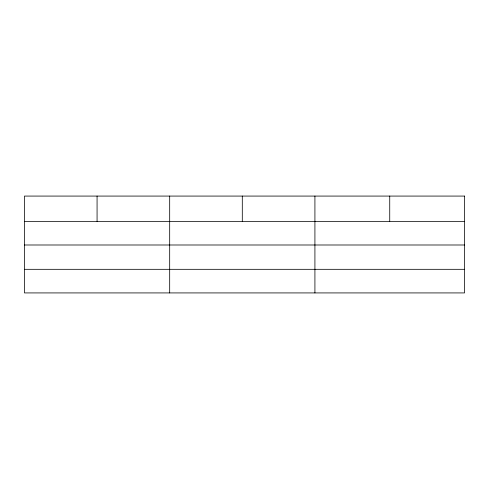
<?xml version="1.0" encoding="UTF-8"?>
<svg xmlns="http://www.w3.org/2000/svg" width="489" height="489" viewBox="0 0 489 489"><rect width="100%" height="100%" fill="white"/><g stroke="black" fill="none" stroke-linecap="round" stroke-linejoin="round"><path stroke-width="0.73" d="M24.45 221.383L464.55 221.383M24.45 244.995L464.55 244.995M24.45 269.317L464.55 269.317M389.733 196.077L389.733 221.383M314.916 196.077L314.916 292.923M242.299 196.077L242.299 221.383M169.683 196.077L169.683 292.923M97.067 196.077L97.067 221.383M464.55 196.077L24.45 196.077L24.45 292.923L464.55 292.923L464.55 196.077"/></g></svg>
